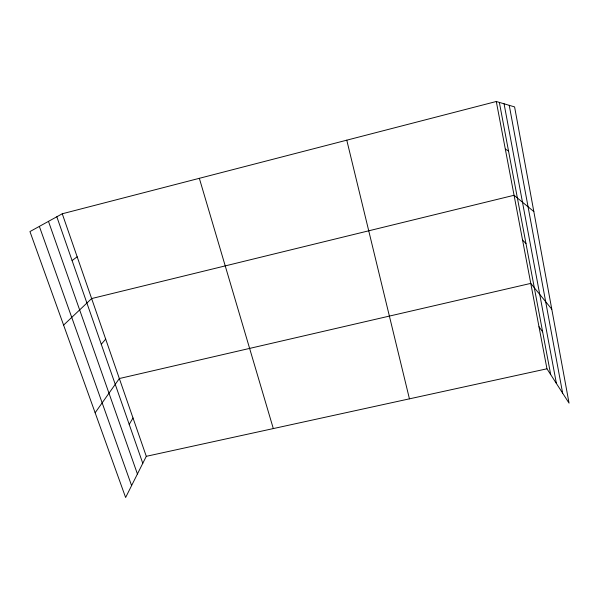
<?xml version="1.0" encoding="UTF-8"?>
<svg xmlns="http://www.w3.org/2000/svg" width="599" height="599" viewBox="0 0 599 599"><rect width="100%" height="100%" fill="white"/><g stroke="black" fill="none" stroke-linecap="round" stroke-linejoin="round"><path stroke-width="0.9" d="M62.259 213.776L146.291 456.326L125.625 497.507L29.95 231.573L62.259 213.776L496.294 101.493L514.593 106.907L569.05 403.127L546.962 368.797L496.294 101.493M129.212 424.399L133.008 417.99M95.144 412.771L119.343 378.538L530.774 283.394L551.776 309.181M101.283 344.283L105.686 339.124M63.599 325.107L91.632 298.564L514.069 195.274L533.836 211.559M72.09 260.558L77.166 256.799M146.291 456.326L546.962 368.797M505.324 149.121L508.514 150.97M522.553 240.012L525.982 243.576M538.995 326.747L542.627 331.846M39.354 226.392L131.6 485.602M48.474 221.368L137.426 473.996M56.823 216.771L142.779 463.312M199.34 178.315L273.316 428.577M346.776 140.173L409.439 398.837M499.349 102.399L550.691 374.592M504.066 103.792L556.404 383.472M509.24 105.319L562.641 393.161"/></g></svg>
